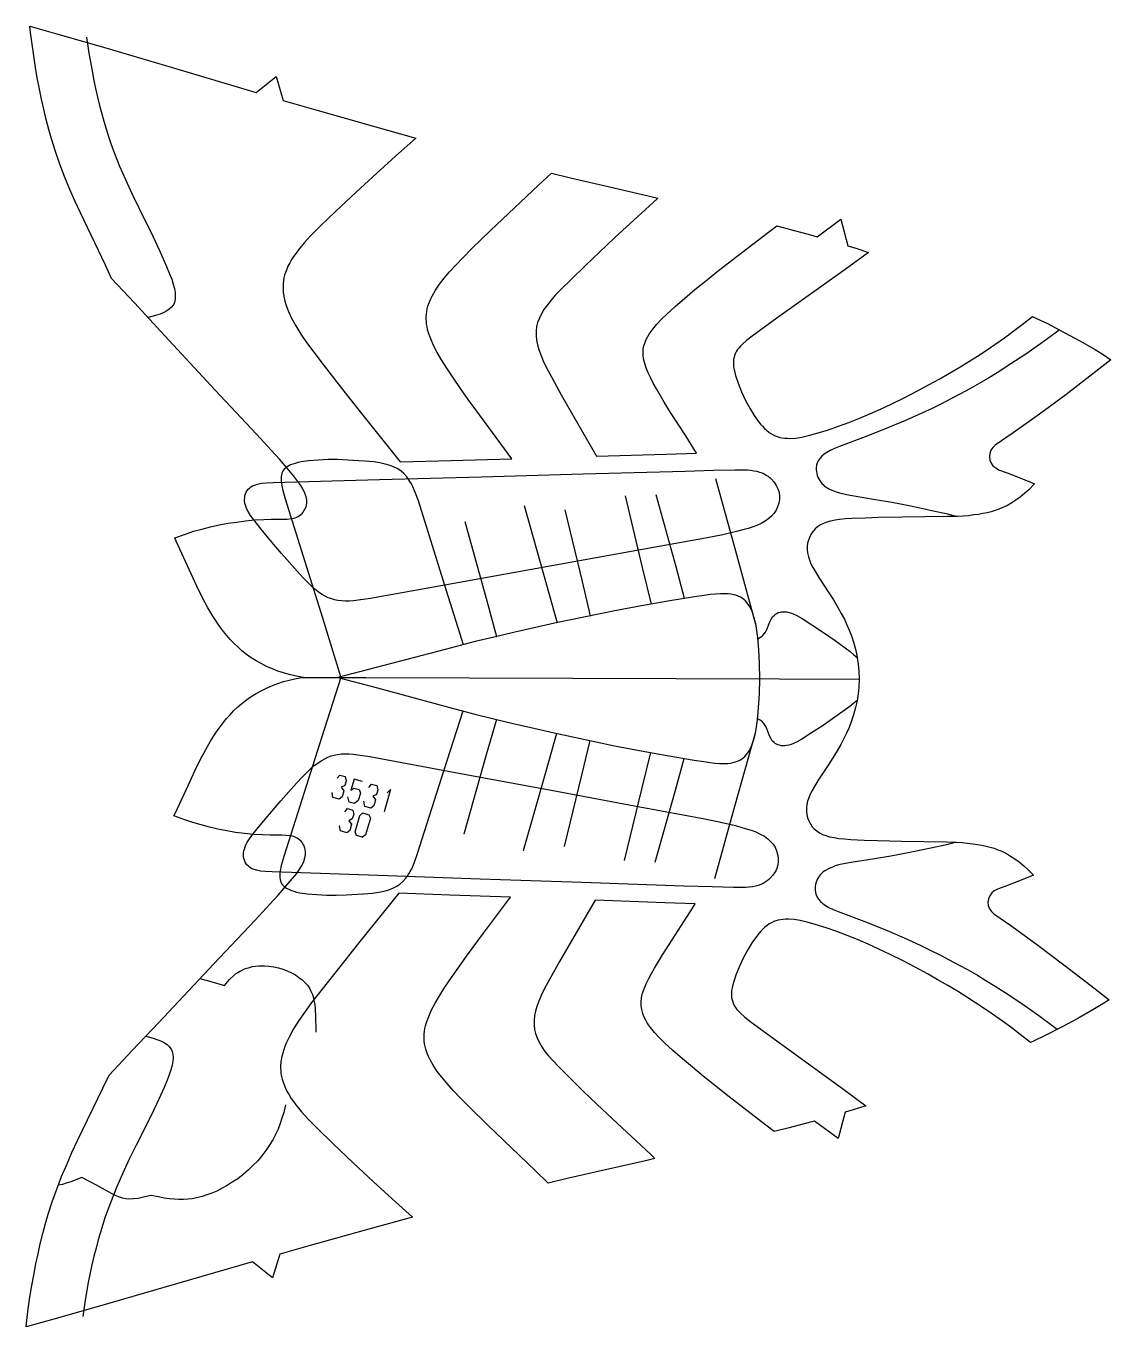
# Model space of a CAD drawing. Extents: x 0 to 536, y 0 to 385.
# Drawn here: x 0 to 158.1, y 195.9 to 385.4 of the extents above; entities that cross this region are included whole.
import ezdxf

# ---------------------------------------------------------------- set-up
doc = ezdxf.new("R2010")
doc.units = 0
doc.header["$MEASUREMENT"] = 0
doc.layers.add('001', color=7, linetype='CONTINUOUS')

msp = doc.modelspace()

# ---------------------------------------------------------------- linework, layer by layer
at = {"layer": '001', "color": 7, "linetype": 'CONTINUOUS'}
for points in [[(120.575, 285.05), (120.25, 284), (119.925, 283.175), (119.55, 282.35), (119.175, 281.575), (118.75, 280.725), (118.2, 279.775), (117.575, 278.775), (116.9, 277.725), (115.45, 275.525), (114.875, 274.625), (114.55, 274.025), (114.275, 273.5), (114.05, 272.975), (113.9, 272.475), (113.775, 271.925), (113.725, 271.45), (113.725, 270.95), (113.775, 270.525), (113.9, 270.05), (114.075, 269.6), (114.3, 269.15), (114.575, 268.75), (114.85, 268.425), (115.225, 268.125), (115.625, 267.85), (116.075, 267.625), (116.55, 267.45), (117.1, 267.275), (117.75, 267.15), (118.425, 267.05), (119.25, 266.975), (120.2, 266.9), (122.15, 266.8), (124.075, 266.725), (127.55, 266.625), (134.15, 266.525), (135.325, 266.475), (136.4, 266.425), (137.175, 266.35), (137.95, 266.275), (138.625, 266.175), (139.275, 266.05), (139.925, 265.925), (140.475, 265.775), (141.075, 265.6), (141.6, 265.4), (142.175, 265.175), (142.85, 264.85), (143.475, 264.475), (144.1, 264.075), (144.7, 263.625), (145.4, 263.05), (145.95, 262.55), (146.8, 261.7), (144.775, 260.85), (142.775, 260.075), (141.55, 259.65), (141.1, 259.4), (140.725, 259.1), (140.425, 258.7), (140.25, 258.25), (140.175, 257.75), (140.225, 257.275), (140.375, 256.8), (140.675, 256.4), (141.025, 256.075), (143.65, 254.25), (147.45, 251.5), (151.225, 248.65), (155.175, 245.625), (157.825, 243.525), (156.65, 242.8), (155.475, 242.075), (153.25, 240.8), (151, 239.575), (148.5, 238.325), (146.825, 237.525), (146.35, 237.325), (144.875, 238.475), (143.5, 239.525), (142.275, 240.4), (140.85, 241.425), (139.625, 242.275), (138.375, 243.1), (137.1, 243.925), (135.725, 244.775), (134.325, 245.625), (132.775, 246.5), (131.35, 247.3), (129.575, 248.275), (127.8, 249.2), (125.9, 250.125), (124.275, 250.925), (122.725, 251.625), (121.15, 252.3), (119.675, 252.9), (118.15, 253.475), (116.575, 254.025), (115, 254.5), (113.825, 254.85), (112.825, 255.075), (111.925, 255.225), (111.125, 255.275), (110.725, 255.275), (110.325, 255.25), (109.95, 255.2), (109.625, 255.125), (109.275, 255.025), (108.975, 254.925), (108.625, 254.75), (108.3, 254.575), (108, 254.375), (107.675, 254.1), (107.4, 253.85), (107.1, 253.525), (106.8, 253.2), (106.475, 252.8), (105.875, 251.975), (105.225, 250.925), (104.6, 249.775), (104.025, 248.55), (103.5, 247.25), (103.125, 246.175), (103, 245.725), (102.9, 245.275), (102.825, 244.875), (102.8, 244.5), (102.8, 244.15), (102.825, 243.825), (102.875, 243.525), (102.975, 243.225), (103.1, 242.95), (103.25, 242.625), (103.4, 242.4), (103.6, 242.125), (103.825, 241.875), (104.1, 241.575), (104.7, 241.05), (105.475, 240.425), (109.075, 237.8), (118.975, 230.6), (122.4, 228.1), (120.525, 227.525), (119.375, 227.175), (118.325, 223.325), (114.875, 225.875), (113.925, 225.625), (111.2, 224.9), (109, 224.35), (107.8, 225.25), (102.45, 229.4), (100.325, 231.075), (98.65, 232.425), (97.125, 233.7), (95.65, 234.95), (94.225, 236.2), (93.1, 237.225), (92.3, 238), (91.6, 238.775), (91, 239.475), (90.725, 239.875), (90.5, 240.2), (90.3, 240.55), (90.125, 240.9), (89.975, 241.25), (89.875, 241.525), (89.725, 242.1), (89.675, 242.375), (89.65, 242.675), (89.625, 243.2), (89.7, 243.8), (89.85, 244.475), (90.075, 245.15), (90.375, 245.85), (90.75, 246.625), (91.125, 247.35), (91.575, 248.15), (92.75, 250.075), (93.7, 251.575), (95.9, 255), (97.1, 256.875), (97.5, 257.5), (93.075, 257.675), (82.95, 258.025), (77.75, 249.125), (76.325, 246.6), (75.525, 245.1), (75.075, 244.175), (74.725, 243.325), (74.45, 242.55), (74.25, 241.875), (74.1, 241.175), (74.025, 240.5), (74.025, 239.825), (74.1, 239.225), (74.25, 238.625), (74.475, 237.975), (74.775, 237.35), (75.15, 236.7), (75.625, 236.025), (76.15, 235.35), (76.8, 234.625), (77.575, 233.8), (79.075, 232.3), (81.15, 230.275), (83.175, 228.325), (85.45, 226.175), (90.975, 221.025), (91.65, 220.4), (90.25, 220.075), (84.425, 218.775), (78.875, 217.5), (76.1, 216.825), (74.25, 218.625), (67.3, 225.25), (64.575, 227.925), (63.3, 229.225), (62.25, 230.325), (61.35, 231.325), (60.575, 232.25), (59.925, 233.1), (59.325, 234), (58.875, 234.8), (58.65, 235.25), (58.5, 235.625), (58.25, 236.35), (58.15, 236.725), (58.075, 237.1), (58.025, 237.475), (58, 237.85), (58, 238.175), (58.025, 238.55), (58.075, 238.95), (58.125, 239.35), (58.225, 239.75), (58.35, 240.225), (58.675, 241.1), (59.075, 242.05), (59.625, 243.05), (60.25, 244.125), (61.025, 245.35), (62.025, 246.8), (63.05, 248.3), (64.2, 249.9), (66.675, 253.225), (70.6, 258.475), (61.775, 258.775), (54.325, 259.05), (48.45, 251.775), (45.725, 248.35), (43.15, 245.1), (41.625, 243.125), (40.575, 241.7), (39.75, 240.5), (39, 239.3), (38.375, 238.2), (37.925, 237.225), (37.725, 236.725), (37.55, 236.225), (37.4, 235.75), (37.275, 235.25), (37.2, 234.775), (37.15, 234.425), (37.1, 233.925), (37.1, 233.575), (37.125, 233.225), (37.15, 232.75), (37.225, 232.35), (37.325, 231.95), (37.45, 231.55), (37.65, 231.05), (37.8, 230.65), (38.05, 230.15), (38.325, 229.675), (38.625, 229.175), (38.975, 228.7), (39.325, 228.225), (40.15, 227.2), (41.075, 226.2), (42.475, 224.775), (44.7, 222.625), (47.675, 219.8), (50.65, 217.025), (53.35, 214.55), (56.325, 211.85), (49.975, 210.125), (41.4, 207.75), (36.975, 206.475), (35.925, 203.025), (33, 205.35), (21.925, 202.15), (10.7, 198.9), (4.075, 197.025), (0, 195.875), (0.1, 196.825), (0.325, 198.525), (0.575, 200.225), (0.85, 201.925), (1.125, 203.4), (1.45, 205.075), (1.75, 206.525), (2.075, 208), (2.45, 209.475), (2.85, 210.925), (3.25, 212.3), (3.825, 214.125), (4.475, 215.95), (5.175, 217.775), (5.975, 219.65), (6.7, 221.3), (7.525, 223.05), (11.2, 230.675), (12.125, 232.575), (15.475, 236.125), (19.35, 240.225), (27.3, 248.725), (33.375, 255.125), (35.525, 257.45), (36.725, 258.775), (37.875, 260.075), (38.825, 261.2), (39.45, 261.95), (39.875, 262.575), (40.225, 263.15), (40.475, 263.675), (40.65, 264.2), (40.75, 264.675), (40.75, 264.95), (40.75, 265.15), (40.7, 265.425), (40.65, 265.625), (40.475, 266.05), (40.35, 266.275), (40.225, 266.45), (40.075, 266.65), (39.9, 266.8), (39.725, 266.925), (39.525, 267.075), (39.325, 267.175), (39.1, 267.25), (38.825, 267.35), (38.55, 267.4), (37.925, 267.475), (37.325, 267.5), (35.575, 267.5), (34.5, 267.55), (33.15, 267.625), (31.85, 267.775), (30.55, 267.925), (29.275, 268.15), (27.975, 268.4), (26.725, 268.675), (25.5, 269), (24.3, 269.35), (23.125, 269.725), (21.55, 270.325), (21.775, 270.775), (23.95, 275.5), (24.8, 277.3), (25.65, 279), (26.45, 280.45), (26.9, 281.2), (27.375, 281.975), (27.85, 282.7), (28.3, 283.3), (28.75, 283.9), (29.225, 284.5), (29.725, 285.05), (30.25, 285.6), (30.875, 286.2), (31.425, 286.675), (32.125, 287.225), (32.825, 287.7), (33.525, 288.15), (34.275, 288.55), (35.025, 288.925), (35.9, 289.3), (36.7, 289.6), (37.5, 289.875), (38.325, 290.1), (39.15, 290.3), (39.925, 290.425), (40.45, 290.5), (39.925, 290.575), (39.15, 290.725), (38.325, 290.925), (37.5, 291.15), (36.7, 291.425), (35.9, 291.725), (35.05, 292.1), (34.275, 292.5), (33.55, 292.9), (32.825, 293.35), (32.15, 293.85), (31.45, 294.375), (30.9, 294.875), (30.275, 295.475), (29.75, 296.025), (29.275, 296.575), (28.8, 297.175), (28.35, 297.775), (27.9, 298.4), (27.425, 299.125), (26.95, 299.875), (26.5, 300.65), (25.725, 302.1), (24.875, 303.8), (24.05, 305.6), (21.9, 310.35), (21.675, 310.8), (23.25, 311.375), (24.425, 311.775), (25.625, 312.1), (26.875, 312.425), (28.125, 312.7), (29.425, 312.95), (30.7, 313.125), (32, 313.3), (33.3, 313.425), (34.65, 313.5), (35.725, 313.525), (37.45, 313.525), (38.075, 313.55), (38.675, 313.625), (38.975, 313.675), (39.225, 313.75), (39.45, 313.85), (39.675, 313.95), (39.875, 314.075), (40.05, 314.2), (40.225, 314.375), (40.375, 314.55), (40.5, 314.75), (40.625, 314.95), (40.8, 315.375), (40.85, 315.575), (40.9, 315.85), (40.9, 316.05), (40.9, 316.325), (40.825, 316.8), (40.65, 317.325), (40.4, 317.85), (40.05, 318.425), (39.625, 319.05), (39.025, 319.825), (38.05, 320.95), (36.925, 322.275), (35.725, 323.6), (33.575, 325.925), (27.55, 332.35), (19.65, 340.9), (15.8, 345.05), (12.475, 348.6), (11.575, 350.525), (7.925, 358.15), (7.125, 359.9), (6.4, 361.55), (5.625, 363.45), (4.925, 365.275), (4.3, 367.1), (3.725, 368.95), (3.325, 370.3), (2.95, 371.775), (2.575, 373.25), (2.25, 374.725), (1.95, 376.175), (1.65, 377.85), (1.4, 379.325), (1.125, 381.025), (0.9, 382.725), (0.675, 384.425), (0.575, 385.375), (4.65, 384.2), (11.275, 382.275), (22.475, 378.975), (33.525, 375.7), (36.45, 378), (37.475, 374.55), (41.9, 373.25), (50.45, 370.825), (56.8, 369.05), (53.825, 366.4), (51.1, 363.925), (48.1, 361.175), (45.1, 358.35), (42.875, 356.225), (41.45, 354.8), (40.55, 353.8), (39.7, 352.775), (39.35, 352.3), (39, 351.825), (38.7, 351.35), (38.425, 350.875), (38.175, 350.375), (38, 349.975), (37.8, 349.475), (37.675, 349.075), (37.575, 348.675), (37.525, 348.275), (37.475, 347.825), (37.45, 347.45), (37.45, 347.1), (37.475, 346.625), (37.525, 346.25), (37.625, 345.775), (37.725, 345.275), (37.875, 344.8), (38.05, 344.3), (38.25, 343.8), (38.7, 342.825), (39.3, 341.725), (40.05, 340.5), (40.875, 339.3), (41.925, 337.875), (43.45, 335.9), (45.975, 332.625), (48.675, 329.175), (54.5, 321.875), (61.95, 322.1), (70.8, 322.35), (66.9, 327.625), (64.45, 330.975), (63.325, 332.575), (62.275, 334.075), (61.3, 335.55), (60.55, 336.75), (59.9, 337.825), (59.375, 338.85), (58.975, 339.8), (58.65, 340.675), (58.525, 341.15), (58.45, 341.55), (58.375, 341.95), (58.35, 342.35), (58.325, 342.725), (58.325, 343.05), (58.35, 343.425), (58.4, 343.8), (58.475, 344.175), (58.575, 344.55), (58.85, 345.275), (59, 345.65), (59.225, 346.1), (59.675, 346.9), (60.275, 347.775), (60.925, 348.65), (61.725, 349.575), (62.625, 350.55), (63.675, 351.625), (64.975, 352.95), (67.7, 355.6), (74.675, 362.175), (76.55, 363.95), (79.325, 363.275), (84.85, 361.975), (90.675, 360.625), (92.075, 360.3), (91.4, 359.675), (85.825, 354.55), (83.55, 352.425), (81.525, 350.5), (79.45, 348.475), (77.925, 346.975), (77.125, 346.15), (76.5, 345.425), (75.975, 344.775), (75.475, 344.075), (75.1, 343.45), (74.8, 342.825), (74.55, 342.175), (74.4, 341.575), (74.325, 340.975), (74.325, 340.3), (74.4, 339.625), (74.525, 338.925), (74.725, 338.25), (75, 337.475), (75.35, 336.625), (75.8, 335.7), (76.6, 334.175), (78, 331.675), (83.15, 322.725), (93.275, 323.025), (97.7, 323.15), (97.3, 323.8), (96.125, 325.675), (93.925, 329.1), (93, 330.6), (91.85, 332.55), (91.4, 333.35), (91.025, 334.075), (90.65, 334.85), (90.35, 335.575), (90.15, 336.225), (90, 336.9), (89.925, 337.5), (89.925, 338.05), (89.95, 338.325), (90, 338.625), (90.175, 339.2), (90.275, 339.475), (90.425, 339.825), (90.6, 340.15), (90.8, 340.5), (91.025, 340.825), (91.325, 341.225), (91.9, 341.925), (92.6, 342.675), (93.425, 343.475), (94.575, 344.5), (96, 345.725), (97.475, 346.975), (99, 348.225), (100.675, 349.55), (102.825, 351.225), (108.2, 355.35), (109.4, 356.25), (111.6, 355.675), (114.3, 354.95), (115.275, 354.675), (118.725, 357.225), (119.75, 353.35), (120.9, 353), (122.775, 352.4), (119.35, 349.925), (109.4, 342.8), (105.8, 340.175), (105, 339.575), (104.4, 339.025), (104.125, 338.75), (103.9, 338.5), (103.7, 338.25), (103.55, 338), (103.375, 337.7), (103.25, 337.4), (103.175, 337.1), (103.1, 336.825), (103.075, 336.475), (103.075, 336.125), (103.1, 335.75), (103.175, 335.35), (103.275, 334.9), (103.4, 334.45), (103.75, 333.375), (104.275, 332.075), (104.85, 330.85), (105.475, 329.7), (106.125, 328.625), (106.7, 327.8), (107.025, 327.4), (107.325, 327.075), (107.625, 326.75), (107.9, 326.5), (108.225, 326.225), (108.525, 326.025), (108.85, 325.85), (109.175, 325.675), (109.475, 325.575), (109.85, 325.45), (110.15, 325.4), (110.55, 325.35), (110.925, 325.325), (111.325, 325.3), (112.15, 325.35), (113.05, 325.5), (114.025, 325.725), (115.225, 326.05), (116.775, 326.525), (118.375, 327.075), (119.9, 327.625), (121.375, 328.225), (122.95, 328.875), (124.5, 329.575), (126.15, 330.35), (128.05, 331.275), (129.825, 332.2), (131.625, 333.15), (133.05, 333.95), (134.575, 334.825), (136, 335.65), (137.4, 336.5), (138.65, 337.3), (139.9, 338.125), (141.15, 338.975), (142.575, 339.975), (143.8, 340.875), (145.175, 341.9), (146.675, 343.05), (147.15, 342.825), (148.825, 342.025), (151.3, 340.75), (153.55, 339.525), (155.775, 338.25), (156.95, 337.525), (158.1, 336.775), (155.45, 334.7), (151.5, 331.675), (147.675, 328.85), (143.85, 326.125), (141.225, 324.325), (140.875, 324), (140.6, 323.6), (140.425, 323.125), (140.375, 322.65), (140.425, 322.15), (140.625, 321.7), (140.9, 321.3), (141.3, 321), (141.725, 320.75), (142.95, 320.3), (144.95, 319.525), (146.975, 318.675), (146.125, 317.825), (145.55, 317.325), (144.85, 316.75), (144.25, 316.3), (143.65, 315.9), (143, 315.55), (142.325, 315.225), (141.75, 315), (141.225, 314.8), (140.625, 314.625), (140.075, 314.475), (139.425, 314.35), (138.775, 314.225), (138.1, 314.15), (137.325, 314.05), (136.55, 314), (135.475, 313.95), (134.3, 313.925), (127.675, 313.85), (124.2, 313.775), (122.275, 313.7), (120.35, 313.625), (119.375, 313.575), (118.55, 313.5), (117.9, 313.4), (117.25, 313.25), (116.675, 313.1), (116.2, 312.925), (115.775, 312.7), (115.35, 312.425), (115, 312.125), (114.7, 311.8), (114.425, 311.4), (114.2, 310.975), (114.025, 310.5), (113.9, 310.025), (113.85, 309.6), (113.85, 309.125), (113.9, 308.625), (114, 308.075), (114.175, 307.6), (114.375, 307.05), (114.65, 306.525), (114.975, 305.95), (115.525, 305.025), (116.975, 302.825), (117.65, 301.775), (118.25, 300.775), (118.8, 299.825), (119.25, 298.975), (119.6, 298.175), (119.95, 297.35), (120.275, 296.525), (120.625, 295.475), (120.9, 294.425), (121.1, 293.4), (121.25, 292.425), (121.35, 291.425), (121.4, 290.25), (121.35, 289.075), (121.25, 288.1), (121.1, 287.1), (120.875, 286.1)], [(50.2, 302), (48.425, 301.725), (47.725, 301.65), (47.125, 301.6), (46.525, 301.6), (45.975, 301.625), (45.45, 301.7), (44.975, 301.8), (44.55, 301.925), (44.05, 302.1), (43.6, 302.325), (43.075, 302.625), (42.575, 302.975), (42.1, 303.35), (41.6, 303.775), (41.1, 304.25), (40.375, 305), (39.5, 305.95), (37.25, 308.525), (35.6, 310.475), (34.275, 312.075), (33.225, 313.375), (32.7, 314.075), (32.35, 314.675), (32.2, 314.975), (32.075, 315.275), (31.975, 315.575), (31.9, 315.85), (31.85, 316.15), (31.85, 316.425), (31.875, 316.675), (31.9, 316.95), (32, 317.225), (32.1, 317.475), (32.225, 317.7), (32.375, 317.9), (32.575, 318.075), (32.775, 318.25), (33, 318.375), (33.275, 318.5), (33.725, 318.65), (34.325, 318.775), (35.025, 318.825), (36.025, 318.875), (51.5, 319.325), (66.35, 319.725), (81.2, 320.15), (96.05, 320.55), (100.175, 320.675), (103.275, 320.75), (104.35, 320.75), (105.125, 320.725), (105.6, 320.675), (106.05, 320.6), (106.5, 320.525), (106.875, 320.4), (107.25, 320.275), (107.575, 320.125), (107.875, 319.95), (108.2, 319.75), (108.425, 319.55), (108.625, 319.35), (109, 318.925), (109.325, 318.45), (109.45, 318.175), (109.575, 317.95), (109.65, 317.7), (109.725, 317.425), (109.775, 316.925), (109.8, 316.675), (109.775, 316.4), (109.675, 315.85), (109.525, 315.325), (109.3, 314.85), (109, 314.4), (108.65, 313.975), (108.225, 313.625), (107.725, 313.25), (107.125, 312.925), (106.5, 312.625), (105.95, 312.425), (105.25, 312.2), (104.45, 311.975), (103.525, 311.725), (101.55, 311.275), (99.025, 310.775), (89.525, 309.075), (76.6, 306.75), (63.15, 304.325)], [(106.95, 290.3), (106.9, 292.525), (106.775, 294.5), (106.625, 296.3), (106.45, 297.65), (106.325, 298.275), (106.2, 298.8), (106.075, 299.3), (105.95, 299.725), (105.8, 300.125), (105.625, 300.5), (105.425, 300.85), (105.25, 301.125), (105.025, 301.425), (104.825, 301.65), (104.6, 301.85), (104.35, 302.025), (104.1, 302.175), (103.775, 302.325), (103.45, 302.45), (103.1, 302.525), (102.725, 302.6), (102.325, 302.65), (101.8, 302.675), (101.175, 302.675), (100.45, 302.625), (99.7, 302.55), (98.825, 302.425), (97.425, 302.225), (93.525, 301.575), (89.675, 300.9), (85.825, 300.175), (81.525, 299.325), (77.025, 298.375), (74.05, 297.725), (71.05, 297.05), (68.2, 296.375), (65.45, 295.7), (61.075, 294.575), (51.025, 291.925), (45.45, 290.5), (51.025, 289.025), (61.05, 286.3), (65.425, 285.15), (68.15, 284.475), (71, 283.775), (74, 283.075), (76.975, 282.4), (81.475, 281.425), (85.775, 280.55), (89.625, 279.8), (93.45, 279.1), (97.35, 278.45), (98.75, 278.225), (99.625, 278.1), (100.375, 278.025), (101.1, 277.975), (101.725, 277.95), (102.25, 277.975), (102.65, 278.025), (103.025, 278.1), (103.375, 278.175), (103.7, 278.3), (104.025, 278.45), (104.275, 278.6), (104.525, 278.775), (104.75, 278.975), (104.95, 279.2), (105.2, 279.5), (105.375, 279.775), (105.55, 280.125), (105.725, 280.5), (105.875, 280.9), (106.025, 281.325), (106.15, 281.825), (106.275, 282.35), (106.4, 282.95), (106.575, 284.3), (106.75, 286.125), (106.875, 288.1)], [(50.125, 278.95), (63.05, 276.55), (76.5, 274.05), (89.425, 271.65), (98.9, 269.875), (101.425, 269.35), (103.4, 268.9), (104.325, 268.65), (105.125, 268.4), (105.8, 268.175), (106.35, 267.975), (107, 267.675), (107.6, 267.35), (108.1, 266.975), (108.5, 266.6), (108.85, 266.2), (109.15, 265.75), (109.375, 265.25), (109.525, 264.725), (109.625, 264.2), (109.625, 263.925), (109.625, 263.65), (109.55, 263.15), (109.475, 262.9), (109.4, 262.65), (109.3, 262.4), (109.15, 262.15), (108.825, 261.675), (108.45, 261.25), (108.25, 261.05), (108, 260.85), (107.7, 260.65), (107.4, 260.475), (107.075, 260.325), (106.7, 260.2), (106.3, 260.1), (105.85, 260), (105.4, 259.95), (104.95, 259.9), (104.15, 259.875), (103.1, 259.9), (100, 259.975), (95.85, 260.1), (81, 260.625), (66.175, 261.125), (51.325, 261.625), (35.85, 262.15), (34.85, 262.2), (34.175, 262.275), (33.575, 262.4), (33.1, 262.55), (32.85, 262.675), (32.6, 262.8), (32.4, 262.975), (32.2, 263.175), (32.075, 263.35), (31.925, 263.6), (31.825, 263.85), (31.75, 264.125), (31.7, 264.375), (31.7, 264.65), (31.7, 264.925), (31.75, 265.225), (31.825, 265.475), (31.925, 265.8), (32.05, 266.1), (32.2, 266.4), (32.575, 266.975), (33.075, 267.675), (34.125, 268.975), (35.475, 270.55), (37.15, 272.5), (39.4, 275.075), (40.275, 276), (41, 276.75), (41.525, 277.225), (42, 277.65), (42.5, 278.025), (43, 278.35), (43.525, 278.65), (44, 278.875), (44.475, 279.05), (44.9, 279.175), (45.375, 279.275), (45.9, 279.35), (46.45, 279.375), (47.05, 279.35), (47.675, 279.325), (48.35, 279.225)], [(49.05, 267.2), (48.15, 267.475), (47.95, 267.975), (48.625, 270.4), (49.075, 270.75), (49.975, 270.475), (50.175, 269.975), (49.475, 267.55)]]:
    msp.add_lwpolyline(points, close=True, dxfattribs=at)
for points in [[(8.825, 383.775), (9.175, 381.425), (9.625, 378.825), (9.875, 377.425), (10.125, 376.25), (10.425, 375.025), (10.7, 373.8), (11.025, 372.6), (11.325, 371.5), (11.675, 370.375), (12.025, 369.275), (12.375, 368.25), (12.75, 367.2), (13.175, 366.1), (13.625, 364.975), (14.5, 363), (15.475, 360.875), (16.475, 358.775), (18.475, 354.75), (19.45, 352.675), (20.475, 350.35), (20.9, 349.3), (21.225, 348.5), (21.45, 347.775), (21.625, 347.125), (21.725, 346.55), (21.75, 346), (21.725, 345.525), (21.675, 345.3), (21.625, 345.1), (21.525, 344.875), (21.425, 344.725), (21.2, 344.4), (20.875, 344.125), (20.525, 343.875), (20.075, 343.65), (19.525, 343.4), (18.85, 343.2), (17.8, 342.9)], [(17.8, 342.9), (17.812, 342.9)], [(17.8, 342.9), (17.812, 342.9)], [(150.6, 341.1), (149.975, 340.65), (147.85, 339.1), (145.7, 337.6), (143.5, 336.15), (141.5, 334.875), (140.15, 334.05), (138.9, 333.325), (137.525, 332.55), (136.15, 331.8), (134.775, 331.075), (133.4, 330.35), (132.025, 329.675), (130.525, 328.975), (128.175, 327.925), (125.7, 326.875), (122.675, 325.675), (118.55, 324.15), (117.825, 323.85), (117.2, 323.525), (116.7, 323.25), (116.325, 323), (115.975, 322.7), (115.675, 322.375), (115.475, 322.075), (115.3, 321.75), (115.2, 321.4), (115.15, 321), (115.15, 320.75), (115.175, 320.475), (115.225, 320.2), (115.3, 319.9), (115.4, 319.65), (115.525, 319.4), (115.65, 319.175), (115.8, 318.95), (115.95, 318.75), (116.15, 318.575), (116.325, 318.4), (116.6, 318.225), (117.1, 317.9), (117.675, 317.65), (118.075, 317.525), (118.55, 317.375), (119.575, 317.125), (120.4, 316.975), (123.8, 316.425), (126.175, 316), (128.95, 315.475), (131.975, 314.825), (134.275, 314.3), (135.675, 313.95)], [(63.75, 295.25), (61.05, 303.875), (57.175, 316.2), (56.775, 317.35), (56.35, 318.275), (56.15, 318.7), (55.95, 319.025), (55.7, 319.4), (55.475, 319.7), (55.075, 320.175), (54.65, 320.525), (54.2, 320.85), (53.65, 321.125), (53.05, 321.375), (52.35, 321.575), (51.575, 321.75), (50.675, 321.875), (49.3, 322), (46.875, 322.15), (45.375, 322.225), (44.025, 322.225), (42.55, 322.15), (41.175, 322.05), (40.075, 321.875), (39.6, 321.775), (39.2, 321.675), (38.875, 321.575), (38.55, 321.45), (38.275, 321.3), (38.05, 321.175), (37.8, 320.975), (37.625, 320.825), (37.475, 320.625), (37.375, 320.45), (37.275, 320.225), (37.225, 319.975), (37.175, 319.725), (37.175, 319.4), (37.175, 319.075), (37.225, 318.725), (37.375, 317.925), (37.775, 316.5), (43.2, 299.175), (45.875, 290.5), (43.125, 281.825), (37.6, 264.55), (37.2, 263.1), (37.05, 262.3), (37, 261.95), (37, 261.625), (37, 261.325), (37.05, 261.05), (37.1, 260.825), (37.2, 260.6), (37.3, 260.4), (37.45, 260.2), (37.625, 260.05), (37.85, 259.85), (38.075, 259.725), (38.375, 259.575), (38.675, 259.45), (39.025, 259.35), (39.425, 259.225), (39.9, 259.125), (40.975, 258.975), (42.375, 258.85), (43.85, 258.775), (45.175, 258.775), (46.675, 258.825), (49.125, 258.95), (50.5, 259.075), (51.375, 259.2), (52.175, 259.35), (52.875, 259.55), (53.45, 259.8), (54.025, 260.075), (54.475, 260.375), (54.9, 260.75), (55.3, 261.2), (55.525, 261.5), (55.775, 261.875), (55.975, 262.225), (56.2, 262.625), (56.6, 263.575), (57, 264.7), (60.95, 277.025), (63.7, 285.6)], [(106.35, 298.2), (103.425, 308.9), (100.525, 319.425)], [(100.525, 319.425), (100.537, 319.425)], [(100.525, 319.425), (100.537, 319.425)], [(87.3, 316.925), (89.8, 306.5), (91.075, 301.15)], [(95.975, 301.975), (94.725, 306.6), (91.825, 317.1)], [(91.825, 317.1), (91.838, 317.1)], [(91.825, 317.1), (91.838, 317.1)], [(72.6, 315.55), (75.825, 304), (77.375, 298.45)], [(78.525, 314.9), (81.025, 304.475), (82.225, 299.475)], [(63.925, 313.2), (67.15, 301.65), (68.575, 296.475)], [(135.675, 313.95), (135.688, 313.95)], [(135.675, 313.95), (135.688, 313.95)], [(50.2, 302), (50.212, 302)], [(50.2, 302), (50.212, 302)], [(82.225, 299.475), (82.237, 299.475)], [(82.225, 299.475), (82.237, 299.475)], [(91.075, 301.15), (91.088, 301.15)], [(91.075, 301.15), (91.088, 301.15)], [(106.625, 296.125), (107.05, 296.35), (107.325, 296.55), (107.575, 296.825), (107.75, 297.1), (107.95, 297.45), (108.4, 298.6), (108.6, 298.975), (108.8, 299.3), (109.05, 299.575), (109.225, 299.7), (109.4, 299.825), (109.625, 299.925), (109.875, 300), (110.1, 300.025), (110.375, 300.05), (110.6, 300.05), (110.875, 300.025), (111.2, 299.95), (111.55, 299.85), (111.9, 299.7), (112.3, 299.525), (113.1, 299.075), (114.525, 298.175), (116.2, 297.05), (117.925, 295.85), (120.075, 294.25), (120.65, 293.8), (121.1, 293.4)], [(77.375, 298.45), (77.388, 298.45)], [(77.375, 298.45), (77.388, 298.45)], [(68.575, 296.475), (68.588, 296.475)], [(68.575, 296.475), (68.588, 296.475)], [(121.1, 293.4), (121.112, 293.4)], [(121.1, 293.4), (121.112, 293.4)], [(40.45, 290.5), (49.5, 290.475), (64.575, 290.425), (79.65, 290.375), (94.725, 290.35), (109.8, 290.3), (121.4, 290.25)], [(106.95, 290.3), (106.963, 290.3)], [(106.95, 290.3), (106.963, 290.3)], [(121.4, 290.25), (121.412, 290.25)], [(121.4, 290.25), (121.412, 290.25)], [(121.1, 287.125), (120.625, 286.725), (120.05, 286.275), (117.875, 284.7), (116.15, 283.5), (114.475, 282.4), (113.05, 281.5), (112.25, 281.05), (111.85, 280.875), (111.5, 280.725), (111.15, 280.625), (110.825, 280.575), (110.55, 280.525), (110.325, 280.525), (110.05, 280.55), (109.8, 280.6), (109.575, 280.675), (109.35, 280.775), (109.15, 280.875), (109, 281.025), (108.75, 281.275), (108.55, 281.625), (108.35, 282), (107.9, 283.15), (107.725, 283.5), (107.525, 283.775), (107.275, 284.05), (107, 284.25), (106.6, 284.475)], [(63.7, 285.6), (63.712, 285.6)], [(63.7, 285.6), (63.712, 285.6)], [(68.55, 284.375), (67.075, 279.2), (63.775, 267.65)], [(106.6, 284.475), (106.612, 284.475)], [(106.6, 284.475), (106.612, 284.475)], [(120.575, 285.05), (120.588, 285.05)], [(120.575, 285.05), (120.588, 285.05)], [(100.35, 261.225), (103.3, 271.725), (106.3, 282.425)], [(106.3, 282.425), (106.312, 282.425)], [(106.3, 282.425), (106.312, 282.425)], [(77.325, 282.325), (75.75, 276.775), (72.45, 265.25)], [(82.175, 281.3), (80.925, 276.275), (78.4, 265.875)], [(50.125, 278.95), (50.138, 278.95)], [(50.125, 278.95), (50.138, 278.95)], [(91, 279.55), (89.7, 274.2), (87.15, 263.8)], [(91.675, 263.6), (94.625, 274.075), (95.925, 278.7)], [(95.925, 278.7), (95.938, 278.7)], [(95.925, 278.7), (95.938, 278.7)], [(45.35, 275.8), (45.725, 276.275), (46.5, 276.05), (46.65, 275.425), (46.45, 274.75), (45.925, 274.525), (46.325, 273.975), (46.075, 273.075), (45.65, 272.75), (44.725, 273), (44.6, 273.75)], [(49.025, 275.325), (47.825, 275.675), (47.35, 274.05), (47.775, 274.375), (48.55, 274.175), (48.725, 273.65), (48.4, 272.55), (47.875, 272.125), (47.1, 272.325), (46.9, 273.1)], [(49.975, 274.475), (50.35, 274.95), (51.125, 274.725), (51.275, 274.1), (51.075, 273.45), (50.525, 273.2), (50.925, 272.675), (50.675, 271.775), (50.25, 271.425), (49.35, 271.7), (49.225, 272.45)], [(44.6, 273.75), (44.612, 273.75)], [(44.6, 273.75), (44.612, 273.75)], [(46.9, 273.1), (46.913, 273.1)], [(46.9, 273.1), (46.913, 273.1)], [(52.65, 273.7), (53.1, 274.175), (52.175, 270.9)], [(46.45, 270.9), (46.825, 271.375), (47.6, 271.15), (47.75, 270.525), (47.55, 269.875), (47.025, 269.625), (47.425, 269.1), (47.175, 268.2), (46.75, 267.85), (45.825, 268.125), (45.7, 268.875)], [(49.225, 272.45), (49.237, 272.45)], [(49.225, 272.45), (49.237, 272.45)], [(52.175, 270.9), (52.188, 270.9)], [(52.175, 270.9), (52.188, 270.9)], [(45.7, 268.875), (45.712, 268.875)], [(45.7, 268.875), (45.712, 268.875)], [(49.05, 267.2), (49.062, 267.2)], [(49.05, 267.2), (49.062, 267.2)], [(63.775, 267.65), (63.788, 267.65)], [(63.775, 267.65), (63.788, 267.65)], [(78.4, 265.875), (78.412, 265.875)], [(78.4, 265.875), (78.412, 265.875)], [(135.525, 266.475), (134.125, 266.125), (131.825, 265.625), (128.8, 265), (126.025, 264.475), (123.65, 264.075), (120.25, 263.55), (119.425, 263.4), (118.4, 263.175), (117.9, 263.025), (117.5, 262.875), (116.925, 262.625), (116.425, 262.325), (116.15, 262.15), (115.975, 261.975), (115.775, 261.8), (115.625, 261.6), (115.475, 261.375), (115.35, 261.15), (115.225, 260.925), (115.125, 260.65), (115.05, 260.35), (115, 260.075), (114.975, 259.825), (114.975, 259.55), (115.025, 259.15), (115.125, 258.8), (115.275, 258.475), (115.475, 258.175), (115.775, 257.85), (116.125, 257.55), (116.5, 257.275), (116.975, 257), (117.625, 256.7), (118.35, 256.4), (122.45, 254.825), (125.475, 253.625), (127.95, 252.55), (130.3, 251.475), (131.775, 250.775), (133.15, 250.075), (134.525, 249.375), (135.9, 248.625), (137.275, 247.875), (138.625, 247.1), (139.875, 246.35), (141.225, 245.525), (143.225, 244.25), (145.425, 242.775), (147.575, 241.25), (149.675, 239.7), (150.3, 239.225)], [(72.45, 265.25), (72.463, 265.25)], [(72.45, 265.25), (72.463, 265.25)], [(87.15, 263.8), (87.162, 263.8)], [(87.15, 263.8), (87.162, 263.8)], [(25.35, 246.65), (26.95, 246.2), (28.9, 245.6), (29.675, 246.475), (30.275, 247.05), (30.55, 247.3), (30.85, 247.5), (31.125, 247.675), (31.475, 247.85), (31.825, 248.025), (32.2, 248.15), (32.575, 248.25), (33.025, 248.375), (33.425, 248.425), (33.9, 248.475), (34.3, 248.5), (34.775, 248.5), (35.4, 248.45), (36.1, 248.35), (36.8, 248.2), (37.425, 248), (38.075, 247.75), (38.7, 247.475), (39.275, 247.15), (39.775, 246.8), (40.25, 246.45), (40.625, 246.075), (41, 245.65), (41.3, 245.225), (41.525, 244.775), (41.725, 244.325), (41.875, 243.8), (42, 243.25), (42.075, 242.825), (42.125, 242.3), (42.2, 241), (42.25, 239.175), (42.25, 238.875)], [(42.25, 238.875), (42.263, 238.875)], [(42.25, 238.875), (42.263, 238.875)], [(150.3, 239.225), (150.312, 239.225)], [(150.3, 239.225), (150.312, 239.225)], [(17.475, 238.25), (18.55, 237.95), (19.2, 237.725), (19.75, 237.5), (20.2, 237.25), (20.55, 237), (20.875, 236.725), (21.1, 236.4), (21.2, 236.25), (21.275, 236.025), (21.35, 235.825), (21.375, 235.6), (21.425, 235.125), (21.375, 234.575), (21.275, 234), (21.1, 233.35), (20.85, 232.625), (20.55, 231.825), (20.125, 230.775), (19.075, 228.45), (18.075, 226.4), (16.05, 222.375), (15.05, 220.3), (14.05, 218.175), (13.175, 216.175), (12.725, 215.075), (12.3, 213.975), (11.9, 212.925), (11.55, 211.9), (11.175, 210.8), (10.85, 209.7), (10.525, 208.575), (10.2, 207.375), (9.9, 206.175), (9.6, 204.925), (9.35, 203.775), (9.075, 202.375), (8.625, 199.775), (8.275, 197.425)], [(37.8, 228.25), (37.775, 228.05), (37.55, 227.1), (37.3, 226.275), (37.05, 225.5), (36.725, 224.7), (36.35, 223.9), (35.95, 223.125), (35.45, 222.325), (34.925, 221.575), (34.375, 220.825), (33.775, 220.1), (33.075, 219.375), (32.4, 218.75), (31.65, 218.075), (30.85, 217.475), (30.05, 216.95), (29.325, 216.475), (28.575, 216.075), (27.8, 215.675), (27.075, 215.375), (26.325, 215.1), (25.65, 214.875), (24.9, 214.675), (24.2, 214.55), (23.575, 214.475), (22.95, 214.425), (22.275, 214.425), (21.625, 214.475), (20.9, 214.55), (20.15, 214.65), (19.325, 214.825), (18.175, 215.05), (17.125, 214.775), (16.325, 214.6), (15.625, 214.525), (15, 214.5), (14.55, 214.55), (14.1, 214.625), (13.65, 214.775), (13.15, 215), (12.45, 215.325), (10.25, 216.55), (8.15, 217.65), (6.525, 217.025), (5.875, 216.825), (5.3, 216.65), (4.675, 216.525)], [(4.675, 216.525), (4.688, 216.525)], [(4.675, 216.525), (4.688, 216.525)], [(8.275, 197.425), (8.287, 197.425)], [(8.275, 197.425), (8.287, 197.425)]]:
    msp.add_lwpolyline(points, dxfattribs=at)

doc.saveas('drawing.dxf')
